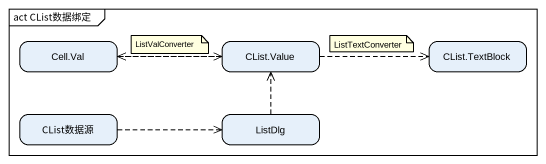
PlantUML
@startuml
mainframe act CList数据绑定
hide empty description
state "Cell.Val" as Cell_Val
state "CList.Value" as CList_Value
state "CList.TextBlock" as CList_TextBlock
state CList数据源
state ListDlg
Cell_Val -right[dashed]-> CList_Value
CList_Value -left[dashed]-> Cell_Val
CList_Value -right[dashed]-> CList_TextBlock
CList数据源 -right[dashed]-> ListDlg
ListDlg -up[dashed]-> CList_Value
note as N1
  ListValConverter
end note
note as N2
  ListTextConverter
end note
@enduml
